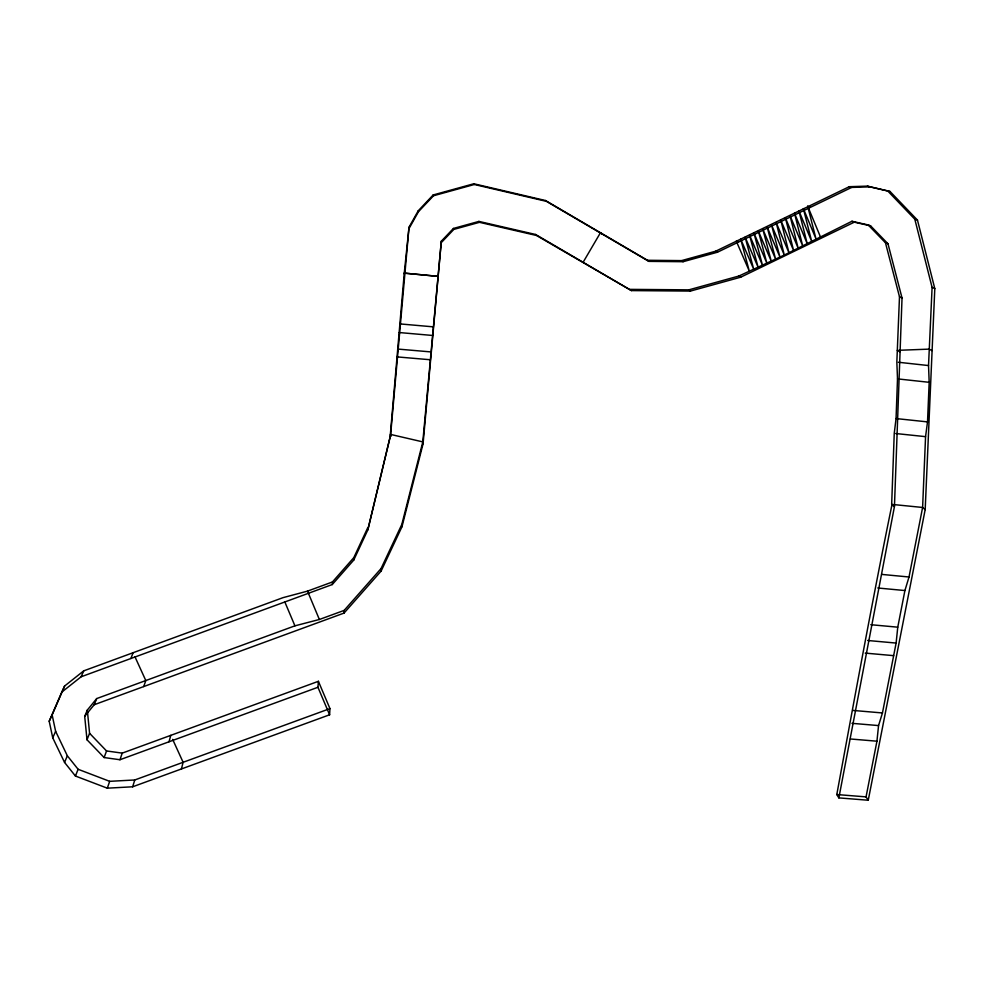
<?xml version="1.0" encoding="UTF-8"?>
<svg xmlns="http://www.w3.org/2000/svg" width="984" height="984" viewBox="0 0 984 984"><rect width="100%" height="100%" fill="white"/><g stroke="black" fill="none" stroke-linecap="round" stroke-linejoin="round"><path stroke-width="1.48" d="M367.832 529.872L390.734 434.461L367.832 529.872L353.736 560.093L332.272 584.545L81.094 676.795L61.795 692.096L49.2 721.247L52.73 737.791L64.563 762.44L75.436 776.032L107.305 788.172L132.643 786.794L329.603 714.79L329.947 708.603L318.398 681.309L122.225 753.129L106.543 750.952L89.581 733.301L87.318 710.079L96.715 698.566L294.929 625.836L319.369 619.489L344.154 610.4L381.042 568.592L401.816 524.447L422.8 441.89L441.324 241.178L453.427 228.448L478.925 221.412L535.64 234.487L631.445 290.6L690.424 291.079L740.718 277.193L854.296 222.175L870.606 225.865L887.974 243.761L902.033 298.004L894.444 506.576L838.86 797.889L868.245 800.238L925.181 509.638L934.8 288.607L917.469 220.108L890.016 191.474L867.433 186.124L849.29 186.689L715.774 251.166L681.58 260.612L647.472 260.28L545.53 200.527L473.808 183.762L433.157 194.967L418.225 210.797L409.012 227.23L404.264 273.122L390.365 434.374L390.845 436.379M353.736 560.093L353.809 557.633L367.832 527.547M894.087 506.539L891.664 504.362L894.247 433.366L896.055 418.569L897.506 378.877L896.842 362.075L899.487 296.762L885.465 242.765L868.183 224.942L851.935 221.277L784.297 255.053L738.91 276.024L688.861 289.849L630.166 289.37M318.398 681.309L317.943 687.275L119.962 759.734L104.132 757.557L86.998 739.771L84.698 716.352L94.181 704.741L344.043 613.081L344.154 610.4M887.482 190.712L914.812 219.211L932.094 287.402L928.527 365.556L929.179 382.309L927.518 421.89L925.563 436.65L922.611 507.461L909.019 576.993L904.911 590.548L897.765 627.177L896.116 643.069L882.451 712.957L878.552 725.577L876.941 741.198L866.055 796.88L868.245 800.238M332.272 584.545L332.432 581.974L353.809 557.633M390.476 436.293L409.012 227.23M344.043 613.081L381.103 571.101L401.976 526.76L423.058 443.846L441.324 241.178M838.86 797.889L836.794 794.543C854.653 697.693 872.242 600.941 892.021 504.398L891.664 504.362M181.413 768.971L183.11 762.293L172.655 739.378M168.99 741.788L170.81 735.343M132.643 786.794L134.783 779.968L329.947 708.603M119.962 759.734L122.225 753.129M143.725 686.561L145.804 680.547L135.005 656.894M107.305 788.172L109.679 781.333L134.783 779.968M104.132 757.557L106.543 750.952M130.897 658.505L133.098 652.712M75.436 776.032L78.105 769.279L67.343 755.786L55.633 731.333L52.14 714.913L64.624 686.02L83.751 670.842L283.011 597.657L307.512 591.126L332.432 581.974M86.998 739.771L89.581 733.301M94.181 704.741L96.715 698.566M84.698 716.352L87.318 710.079M64.563 762.44L67.343 755.786M81.094 676.795L83.751 670.842M52.73 737.791L55.633 731.333M49.2 721.247L52.14 714.913M61.795 692.096L64.624 686.02M409.221 228.19L418.483 211.671L433.489 195.767L474.337 184.5L546.403 201.339L648.837 261.375L683.105 261.707L717.471 252.212L851.652 187.427L869.868 186.862L890.016 191.474M441.693 242.199L453.845 229.395L479.466 222.322L536.464 235.471L631.445 290.6M898.786 350.292L929.204 349.123L931.873 350.612M836.794 794.543L866.055 796.88M850.361 738.972L876.941 741.198M397.044 356.897L430.316 359.75M852.796 710.411L882.451 712.957M851.984 723.326L878.552 725.577M399.209 332.543L432.652 335.47M397.794 349.062L431.14 351.94M399.885 323.908L433.329 326.848M867.63 640.486L896.116 643.069M865.231 653.105L893.656 655.651M870.779 624.705L897.765 627.177M877.777 587.989L904.911 590.548M404.449 274.29L404.264 273.122L437.954 276.332L438.298 277.537M881.775 574.41L909.019 576.993M404.264 273.122L437.954 276.356M893.546 504.558L922.611 507.461L925.181 509.638M896.055 418.569L927.518 421.89M895.735 433.526L925.563 436.65M897.506 378.877L929.179 382.309M898.343 362.247L928.527 365.556M390.365 434.374L422.8 441.89L423.058 443.846M867.433 186.124L869.868 186.862M849.29 186.689L851.652 187.427M914.812 219.211L917.469 220.108M868.183 224.942L870.606 225.865M851.935 221.277L854.296 222.175M78.105 769.279L109.679 781.333M738.086 242.138L736.29 241.142L749.267 271.006L740.718 239.186L753.67 269.099L745.146 237.206L758.074 267.156L749.574 235.201L762.477 265.2L753.99 233.171L766.868 263.208L758.393 231.129L771.259 261.203L762.784 229.051L775.626 259.173L767.151 226.972L779.968 257.119L771.505 224.869L784.297 255.053L776.191 222.568L788.959 252.79L780.829 220.268L793.584 250.502L785.441 217.944L798.159 248.214L790.004 215.619L802.698 245.902L794.506 213.282L807.188 243.589L798.959 210.933L811.628 241.252L803.362 208.596L816.007 238.928L807.704 206.246L809.857 207.083M885.465 242.765L887.974 243.761M932.094 287.402L934.8 288.607M899.487 296.762L902.033 298.004M897.26 350.353L899.782 351.841M715.774 251.166L717.471 252.212M738.91 276.024L740.718 277.193M681.58 260.612L683.105 261.707M688.861 289.849L690.424 291.079M647.472 260.28L648.837 261.375M601.605 233.688L600.461 232.716L583.217 262.113L584.275 263.22M892.021 504.398L894.444 506.576M545.53 200.527L546.403 201.339M535.64 234.487L536.464 235.471M473.808 183.762L474.337 184.5M478.925 221.412L479.466 222.322M453.427 228.448L453.845 229.395M284.794 601.876L294.929 625.836M317.943 687.275L329.603 714.79M307.512 591.126L319.369 619.489M807.704 206.246L820.324 236.59M433.157 194.967L433.489 195.767M418.225 210.797L418.483 211.671M401.816 524.447L401.976 526.76M381.042 568.592L381.103 571.101"/></g></svg>
